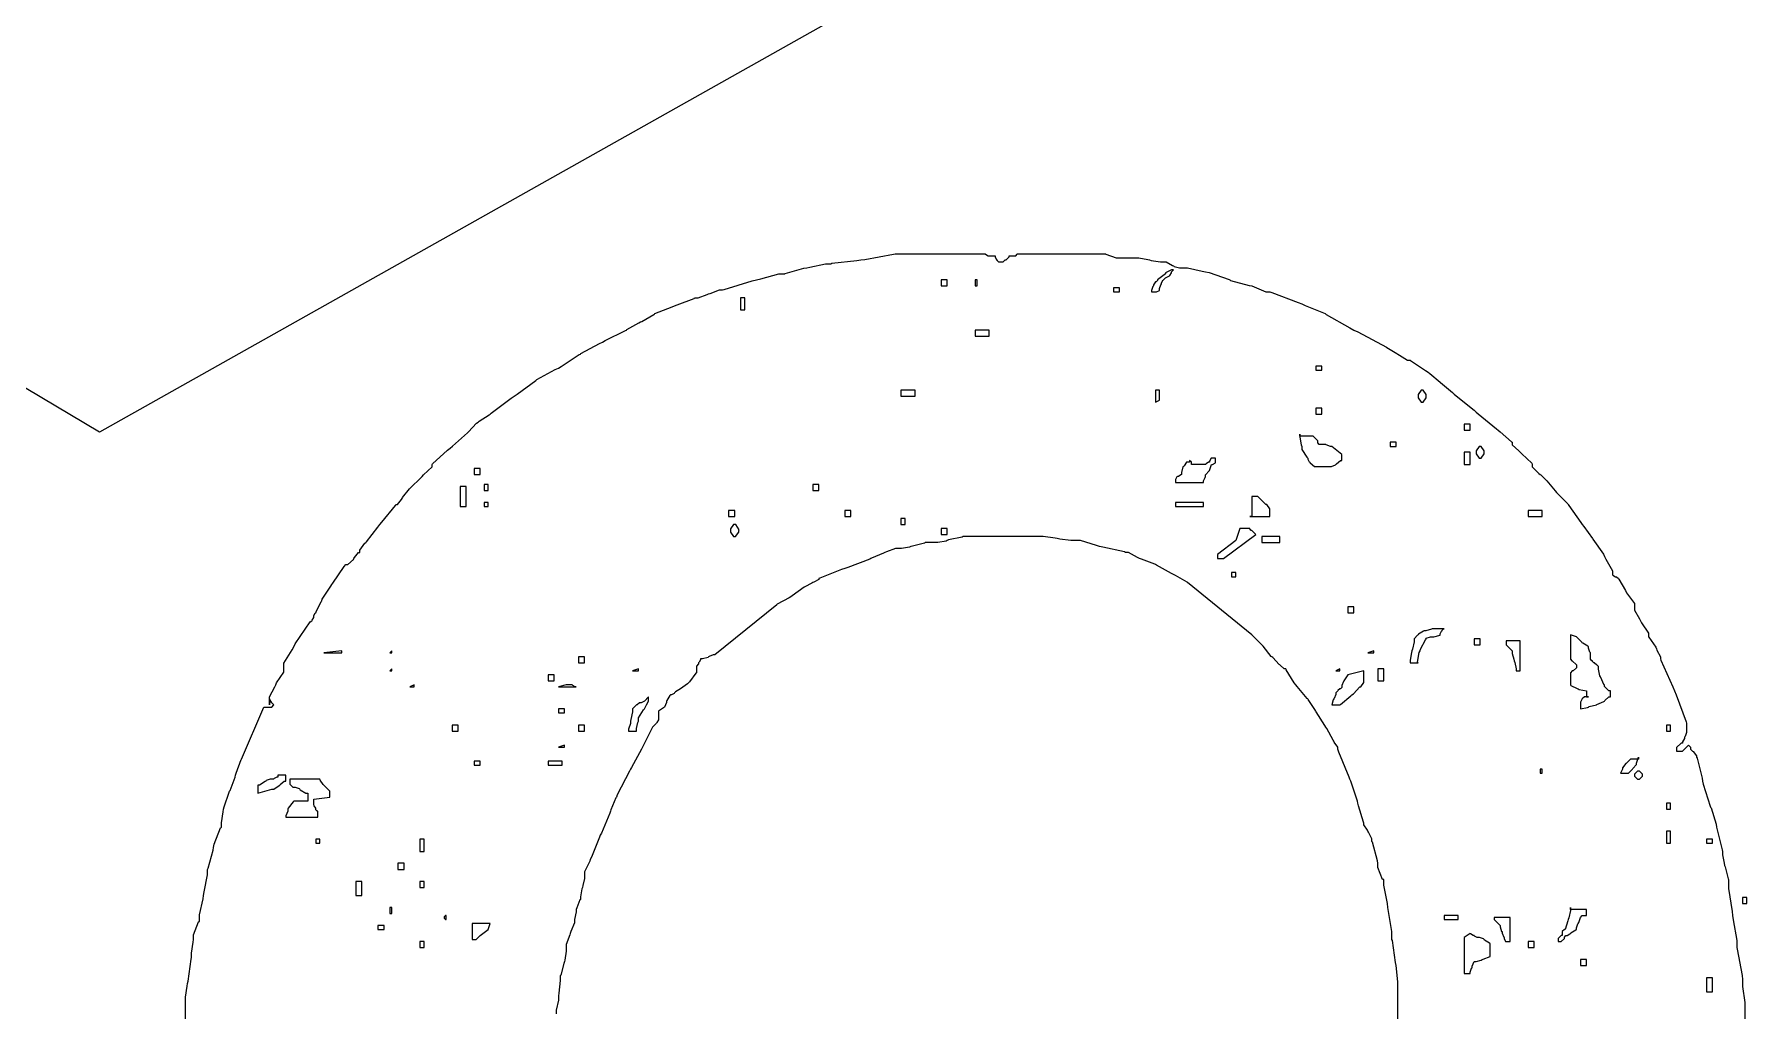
# Model space of a CAD drawing. Extents: x 114 to 248, y 19 to 327.
# Drawn here: x 182.44 to 212.59, y 121.27 to 138.45 of the extents above; entities that cross this region are included whole.
import ezdxf

# ---------------------------------------------------------------- set-up
doc = ezdxf.new("R2010")
doc.units = 0
doc.header["$MEASUREMENT"] = 0

msp = doc.modelspace()

# ---------------------------------------------------------------- linework, layer by layer
at = {"color": 40}
msp.add_lwpolyline([(196.71, 138.818), (183.585, 131.446), (170.674, 139.135), (170.851, 154.164), (183.974, 161.536), (196.886, 153.847), (196.71, 138.818)], close=True, dxfattribs=at)
at = {"color": 7}
for points in [[(185.102, 118.04), (185.102, 121.426), (185.102, 121.506), (185.128, 121.7), (185.138, 121.744), (185.146, 121.788), (185.199, 122.175), (185.208, 122.202), (185.208, 122.282), (185.234, 122.476), (185.244, 122.52), (185.244, 122.6), (185.331, 122.829), (185.349, 122.837), (185.349, 122.953), (185.411, 123.235), (185.421, 123.296), (185.429, 123.358), (185.491, 123.656), (185.491, 123.755), (185.499, 123.773), (185.587, 124.09), (185.597, 124.142), (185.605, 124.196), (185.72, 124.486), (185.738, 124.495), (185.738, 124.575), (185.764, 124.769), (185.773, 124.813), (185.782, 124.857), (185.868, 125.113), (185.878, 125.13), (185.886, 125.14), (185.975, 125.378), (185.984, 125.413), (185.993, 125.448), (186.081, 125.687), (186.09, 125.695), (186.479, 126.611), (186.619, 126.611), (186.655, 126.647), (186.619, 126.683), (186.583, 126.753), (186.583, 126.647), (186.583, 126.717), (186.583, 126.789), (186.672, 126.965), (186.69, 127), (186.706, 127.036), (186.832, 127.222), (186.832, 127.283), (186.832, 127.38), (186.98, 127.617), (187.008, 127.67), (187.034, 127.724), (187.297, 128.112), (187.325, 128.129), (187.333, 128.138), (187.361, 128.184), (187.361, 128.199), (187.361, 128.217), (187.386, 128.271), (187.395, 128.271), (187.404, 128.288), (187.492, 128.465), (187.501, 128.481), (187.51, 128.509), (187.66, 128.738), (187.678, 128.764), (187.694, 128.791), (187.897, 129.082), (187.924, 129.117), (187.959, 129.117), (188.057, 129.206), (188.067, 129.223), (188.075, 129.241), (188.146, 129.329), (188.171, 129.329), (188.171, 129.373), (188.259, 129.497), (188.277, 129.505), (188.286, 129.515), (188.488, 129.778), (188.524, 129.822), (188.558, 129.866), (188.797, 130.158), (188.806, 130.175), (188.832, 130.175), (188.903, 130.265), (188.913, 130.281), (188.921, 130.299), (189.043, 130.449), (189.053, 130.458), (189.061, 130.467), (189.247, 130.642), (189.265, 130.668), (189.291, 130.696), (189.442, 130.835), (189.442, 130.881), (189.45, 130.89), (189.714, 131.129), (189.758, 131.163), (189.803, 131.199), (190.067, 131.437), (190.077, 131.446), (190.085, 131.455), (190.226, 131.604), (190.253, 131.622), (190.27, 131.64), (190.446, 131.754), (190.464, 131.763), (190.482, 131.78), (190.835, 132.045), (190.889, 132.079), (190.941, 132.115), (191.266, 132.354), (191.276, 132.362), (191.284, 132.372), (191.611, 132.548), (191.665, 132.574), (191.717, 132.602), (192.034, 132.813), (192.052, 132.821), (192.06, 132.83), (192.387, 133.007), (192.44, 133.033), (192.492, 133.059), (192.845, 133.236), (192.863, 133.244), (192.872, 133.254), (193.084, 133.368), (193.11, 133.386), (193.136, 133.396), (193.348, 133.518), (193.358, 133.526), (193.366, 133.536), (193.667, 133.651), (193.711, 133.667), (193.755, 133.685), (194.054, 133.801), (194.064, 133.809), (194.124, 133.809), (194.283, 133.871), (194.31, 133.879), (194.336, 133.889), (194.502, 133.949), (194.557, 133.949), (194.583, 133.959), (195.077, 134.109), (195.156, 134.126), (195.227, 134.144), (195.545, 134.232), (195.651, 134.232), (195.659, 134.241), (195.985, 134.33), (196.038, 134.338), (196.091, 134.348), (196.368, 134.408), (196.461, 134.408), (196.479, 134.418), (196.92, 134.47), (196.99, 134.479), (197.061, 134.488), (197.564, 134.577), (197.592, 134.585), (197.706, 134.585), (197.962, 134.585), (198.049, 134.585), (198.163, 134.585), (198.421, 134.585), (198.508, 134.585), (198.65, 134.585), (198.676, 134.585), (198.734, 134.585), (198.754, 134.585), (198.754, 134.585), (198.808, 134.585), (198.826, 134.585), (198.852, 134.585), (198.91, 134.585), (198.931, 134.585), (198.965, 134.585), (199.045, 134.585), (199.073, 134.585), (199.179, 134.585), (199.187, 134.577), (199.233, 134.549), (199.249, 134.549), (199.355, 134.549), (199.355, 134.533), (199.38, 134.479), (199.39, 134.479), (199.39, 134.47), (199.416, 134.444), (199.426, 134.444), (199.496, 134.444), (199.532, 134.479), (199.548, 134.479), (199.602, 134.533), (199.602, 134.549), (199.708, 134.549), (199.716, 134.549), (199.742, 134.577), (199.742, 134.585), (199.777, 134.585), (199.857, 134.585), (199.885, 134.585), (199.911, 134.585), (199.969, 134.585), (199.989, 134.585), (200.015, 134.585), (200.075, 134.585), (200.095, 134.585), (200.13, 134.585), (200.21, 134.585), (200.237, 134.585), (200.342, 134.585), (200.456, 134.585), (200.714, 134.585), (200.801, 134.585), (200.924, 134.585), (201.202, 134.585), (201.296, 134.585), (201.304, 134.577), (201.482, 134.515), (201.542, 134.515), (201.613, 134.515), (201.771, 134.515), (201.825, 134.515), (201.885, 134.515), (202.044, 134.488), (202.071, 134.479), (202.098, 134.47), (202.263, 134.444), (202.318, 134.444), (202.362, 134.444), (202.476, 134.382), (202.494, 134.372), (202.503, 134.364), (202.602, 134.338), (202.635, 134.338), (202.741, 134.338), (202.998, 134.277), (203.06, 134.268), (203.12, 134.259), (203.473, 134.136), (203.483, 134.126), (203.499, 134.118), (203.825, 134.029), (203.87, 134.02), (203.914, 134.003), (204.119, 133.915), (204.188, 133.915), (204.222, 133.907), (204.69, 133.73), (204.752, 133.703), (204.814, 133.677), (205.166, 133.536), (205.176, 133.526), (205.184, 133.518), (205.598, 133.28), (205.669, 133.244), (205.74, 133.21), (206.241, 132.945), (206.269, 132.927), (206.277, 132.919), (206.427, 132.83), (206.445, 132.821), (206.471, 132.804), (206.611, 132.715), (206.658, 132.715), (206.666, 132.707), (206.93, 132.53), (206.974, 132.504), (207.009, 132.478), (207.187, 132.328), (207.187, 132.328), (207.195, 132.319), (207.406, 132.143), (207.433, 132.115), (207.468, 132.089), (207.786, 131.834), (207.822, 131.798), (207.856, 131.772), (208.182, 131.507), (208.209, 131.48), (208.244, 131.454), (208.446, 131.279), (208.456, 131.269), (208.456, 131.225), (208.57, 131.119), (208.598, 131.093), (208.624, 131.066), (208.799, 130.899), (208.808, 130.881), (208.808, 130.836), (208.923, 130.722), (208.951, 130.704), (208.959, 130.696), (209.047, 130.608), (209.057, 130.598), (209.065, 130.59), (209.215, 130.413), (209.233, 130.387), (209.259, 130.361), (209.434, 130.185), (209.444, 130.175), (209.452, 130.158), (209.664, 129.858), (209.69, 129.822), (209.717, 129.788), (209.867, 129.576), (209.867, 129.576), (209.875, 129.567), (210.061, 129.301), (210.079, 129.257), (210.105, 129.213), (210.22, 129.009), (210.22, 128.94), (210.228, 128.932), (210.275, 128.904), (210.292, 128.904), (210.326, 128.87), (210.334, 128.862), (210.45, 128.659), (210.468, 128.623), (210.484, 128.597), (210.608, 128.432), (210.608, 128.375), (210.608, 128.315), (210.697, 128.165), (210.715, 128.129), (210.731, 128.094), (210.855, 127.908), (210.855, 127.846), (210.863, 127.838), (210.987, 127.663), (210.997, 127.635), (211.005, 127.609), (211.067, 127.497), (211.067, 127.459), (211.075, 127.433), (211.286, 126.965), (211.314, 126.894), (211.34, 126.824), (211.516, 126.348), (211.526, 126.33), (211.526, 126.188), (211.526, 126.162), (211.498, 126.092), (211.49, 126.082), (211.49, 126.056), (211.454, 125.998), (211.454, 125.978), (211.428, 125.978), (211.35, 125.899), (211.35, 125.871), (211.35, 125.835), (211.454, 125.835), (211.56, 125.942), (211.596, 125.906), (211.596, 125.871), (211.631, 125.835), (211.639, 125.827), (211.703, 125.754), (211.703, 125.729), (211.711, 125.713), (211.798, 125.36), (211.807, 125.306), (211.816, 125.254), (211.939, 124.865), (211.949, 124.847), (211.957, 124.839), (212.046, 124.549), (212.055, 124.495), (212.064, 124.45), (212.15, 124.099), (212.16, 124.072), (212.16, 124.011), (212.186, 123.861), (212.196, 123.825), (212.204, 123.799), (212.257, 123.588), (212.266, 123.578), (212.266, 123.42), (212.327, 123.015), (212.336, 122.943), (212.345, 122.864), (212.408, 122.501), (212.408, 122.378), (212.416, 122.352), (212.503, 121.886), (212.513, 121.815), (212.513, 121.692), (212.549, 121.413), (212.549, 121.32), (212.549, 118.427)], [(206.445, 118.886), (206.445, 121.672), (206.445, 121.77), (206.419, 122.009), (206.411, 122.061), (206.401, 122.115), (206.347, 122.503), (206.339, 122.52), (206.339, 122.662), (206.277, 123.013), (206.269, 123.083), (206.259, 123.155), (206.199, 123.474), (206.199, 123.578), (206.171, 123.578), (206.092, 123.79), (206.092, 123.861), (206.083, 123.905), (205.995, 124.231), (205.986, 124.248), (205.986, 124.292), (205.925, 124.408), (205.916, 124.424), (205.907, 124.442), (205.846, 124.536), (205.846, 124.567), (205.836, 124.584), (205.748, 124.875), (205.74, 124.919), (205.73, 124.955), (205.616, 125.308), (205.599, 125.342), (205.589, 125.378), (205.403, 125.819), (205.387, 125.871), (205.387, 125.907), (205.325, 125.995), (205.317, 126.012), (205.307, 126.03), (205.192, 126.232), (205.176, 126.258), (205.158, 126.286), (205.008, 126.524), (205, 126.541), (204.982, 126.569), (204.866, 126.745), (204.858, 126.753), (204.848, 126.763), (204.673, 126.974), (204.647, 127), (204.619, 127.036), (204.479, 127.266), (204.471, 127.283), (204.443, 127.283), (204.373, 127.345), (204.365, 127.353), (204.355, 127.362), (204.24, 127.485), (204.222, 127.493), (204.213, 127.503), (204.072, 127.679), (204.046, 127.706), (204.02, 127.733), (203.878, 127.874), (203.87, 127.882), (202.741, 128.8), (202.732, 128.809), (202.529, 128.924), (202.494, 128.94), (202.458, 128.958), (202.194, 129.109), (202.178, 129.117), (202.168, 129.126), (201.929, 129.214), (201.895, 129.223), (201.859, 129.241), (201.701, 129.329), (201.648, 129.329), (201.631, 129.339), (201.25, 129.425), (201.19, 129.433), (201.136, 129.451), (200.859, 129.54), (200.767, 129.54), (200.686, 129.54), (200.492, 129.567), (200.448, 129.576), (200.412, 129.585), (200.201, 129.61), (200.201, 129.61), (198.79, 129.61), (198.772, 129.602), (198.534, 129.55), (198.508, 129.54), (198.49, 129.532), (198.345, 129.505), (198.297, 129.505), (198.253, 129.505), (198.154, 129.505), (198.121, 129.505), (198.111, 129.497), (197.899, 129.443), (197.872, 129.433), (197.846, 129.425), (197.707, 129.399), (197.662, 129.399), (197.6, 129.399), (197.441, 129.339), (197.415, 129.329), (197.387, 129.321), (197.175, 129.232), (197.167, 129.223), (197.149, 129.214), (196.762, 129.064), (196.71, 129.046), (196.648, 129.03), (196.267, 128.88), (196.251, 128.87), (196.251, 128.853), (196.161, 128.809), (196.144, 128.8), (196.126, 128.791), (196.004, 128.728), (196.004, 128.728), (195.994, 128.72), (195.782, 128.57), (195.756, 128.552), (195.73, 128.535), (195.518, 128.421), (195.509, 128.411), (194.417, 127.529), (194.389, 127.529), (194.318, 127.503), (194.31, 127.493), (194.3, 127.485), (194.201, 127.459), (194.168, 127.459), (194.168, 127.442), (194.142, 127.398), (194.134, 127.389), (194.134, 127.371), (194.098, 127.331), (194.098, 127.317), (194.098, 127.212), (194.088, 127.204), (193.974, 127.054), (193.958, 127.036), (193.94, 127.018), (193.815, 126.93), (193.815, 126.93), (193.815, 126.93), (193.727, 126.877), (193.711, 126.86), (193.701, 126.851), (193.654, 126.824), (193.639, 126.824), (193.629, 126.815), (193.577, 126.727), (193.569, 126.717), (193.569, 126.691), (193.535, 126.611), (193.535, 126.611), (193.428, 126.541), (193.428, 126.401), (193.428, 126.384), (193.401, 126.34), (193.392, 126.33), (193.322, 126.258), (193.313, 126.232), (193.162, 125.942), (193.146, 125.906), (193.128, 125.871), (192.951, 125.546), (192.933, 125.519), (192.916, 125.484), (192.703, 125.068), (192.687, 125.024), (192.677, 125.016), (192.589, 124.805), (192.581, 124.777), (192.571, 124.743), (192.422, 124.39), (192.404, 124.354), (192.387, 124.32), (192.246, 123.967), (192.228, 123.931), (192.218, 123.897), (192.123, 123.711), (192.123, 123.649), (192.123, 123.596), (192.096, 123.472), (192.088, 123.436), (192.078, 123.41), (192.052, 123.273), (192.052, 123.226), (192.042, 123.217), (191.99, 123.077), (191.981, 123.049), (191.981, 123.005), (191.947, 122.873), (191.947, 122.873), (191.947, 122.812), (191.884, 122.662), (191.875, 122.626), (191.866, 122.6), (191.805, 122.435), (191.805, 122.378), (191.805, 122.318), (191.779, 122.159), (191.771, 122.131), (191.761, 122.097), (191.707, 121.894), (191.699, 121.885), (191.699, 121.797), (191.673, 121.576), (191.665, 121.532), (191.665, 121.453), (191.629, 121.275), (191.629, 121.215)]]:
    msp.add_lwpolyline(points, dxfattribs=at)
for points in [[(202.494, 134.302), (202.458, 134.302), (202.354, 134.25), (202.354, 134.232), (202.212, 134.126), (202.212, 134.118), (202.186, 134.092), (202.178, 134.092), (202.178, 134.092), (202.142, 134.038), (202.142, 134.02), (202.132, 134.011), (202.106, 133.94), (202.106, 133.915), (202.178, 133.915), (202.194, 133.915), (202.248, 133.941), (202.248, 133.949), (202.248, 133.977), (202.273, 134.039), (202.282, 134.056), (202.282, 134.074), (202.309, 134.126), (202.318, 134.126), (202.354, 134.162), (202.424, 134.196), (202.432, 134.206), (202.458, 134.253), (202.458, 134.268), (202.494, 134.302)], [(198.402, 134.02), (198.508, 134.02), (198.508, 134.126), (198.402, 134.126), (198.402, 134.02)], [(199.003, 134.02), (199.037, 134.02), (199.037, 134.126), (199.003, 134.126), (199.003, 134.02)], [(201.436, 133.915), (201.542, 133.915), (201.542, 133.985), (201.436, 133.985), (201.436, 133.915)], [(194.874, 133.597), (194.946, 133.597), (194.946, 133.809), (194.874, 133.809), (194.874, 133.597)], [(199.003, 133.138), (199.249, 133.138), (199.249, 133.244), (199.003, 133.244), (199.003, 133.138)], [(205, 132.538), (205.104, 132.538), (205.104, 132.608), (205, 132.608), (205, 132.538)], [(197.696, 132.079), (197.944, 132.079), (197.944, 132.185), (197.696, 132.185), (197.696, 132.079)], [(202.178, 131.975), (202.248, 132.009), (202.248, 132.185), (202.178, 132.185), (202.178, 131.975)], [(206.868, 132.185), (206.851, 132.185), (206.798, 132.107), (206.798, 132.079), (206.798, 132.053), (206.851, 131.975), (206.868, 131.975), (206.886, 131.975), (206.94, 132.053), (206.94, 132.079), (206.94, 132.107), (206.886, 132.185), (206.868, 132.185)], [(205, 131.763), (205.104, 131.763), (205.104, 131.869), (205, 131.869), (205, 131.763)], [(207.61, 131.48), (207.716, 131.48), (207.716, 131.586), (207.61, 131.586), (207.61, 131.48)], [(204.717, 131.41), (204.717, 131.358), (204.742, 131.225), (204.752, 131.197), (204.752, 131.145), (204.84, 131.005), (204.858, 130.987), (204.858, 130.97), (204.884, 130.926), (204.894, 130.917), (204.902, 130.908), (204.975, 130.845), (205, 130.845), (205.246, 130.845), (205.273, 130.845), (205.343, 130.872), (205.353, 130.881), (205.361, 130.89), (205.432, 130.951), (205.457, 130.951), (205.457, 131.057), (205.281, 131.197), (205.255, 131.197), (205.184, 131.225), (205.176, 131.233), (205.07, 131.233), (205.06, 131.233), (205.034, 131.261), (205.034, 131.269), (205.034, 131.295), (204.954, 131.374), (204.928, 131.374), (204.717, 131.374), (204.717, 131.41)], [(206.305, 131.197), (206.411, 131.197), (206.411, 131.269), (206.305, 131.269), (206.305, 131.197)], [(207.892, 131.197), (207.874, 131.197), (207.822, 131.119), (207.822, 131.093), (207.822, 131.066), (207.874, 130.987), (207.892, 130.987), (207.909, 130.987), (207.963, 131.066), (207.963, 131.093), (207.963, 131.119), (207.909, 131.197), (207.892, 131.197)], [(202.741, 130.917), (202.723, 130.917), (202.679, 130.854), (202.671, 130.845), (202.661, 130.836), (202.635, 130.737), (202.635, 130.704), (202.625, 130.696), (202.58, 130.668), (202.565, 130.668), (202.555, 130.66), (202.53, 130.615), (202.53, 130.598), (202.53, 130.564), (203.024, 130.564), (203.024, 130.59), (203.05, 130.652), (203.06, 130.668), (203.06, 130.696), (203.12, 130.766), (203.13, 130.774), (203.164, 130.881), (203.182, 130.881), (203.236, 130.908), (203.236, 130.917), (203.236, 130.987), (203.164, 130.987), (203.154, 130.987), (203.13, 130.934), (203.13, 130.917), (203.112, 130.917), (203.068, 130.89), (203.06, 130.881), (202.883, 130.881), (202.883, 130.881), (202.847, 130.881), (202.847, 130.881), (202.847, 130.881), (202.82, 130.881), (202.811, 130.881), (202.811, 130.917), (202.777, 130.951), (202.777, 130.917), (202.741, 130.917)], [(207.61, 130.881), (207.716, 130.881), (207.716, 131.093), (207.61, 131.093), (207.61, 130.881)], [(190.183, 130.704), (190.288, 130.704), (190.288, 130.81), (190.183, 130.81), (190.183, 130.704)], [(189.935, 130.139), (190.041, 130.139), (190.041, 130.492), (189.935, 130.492), (189.935, 130.139)], [(190.36, 130.422), (190.43, 130.422), (190.43, 130.528), (190.36, 130.528), (190.36, 130.422)], [(196.144, 130.422), (196.251, 130.422), (196.251, 130.528), (196.144, 130.528), (196.144, 130.422)], [(203.835, 129.963), (204.188, 129.963), (204.188, 129.99), (204.188, 130.05), (204.188, 130.069), (204.188, 130.096), (204.134, 130.175), (204.118, 130.175), (203.976, 130.315), (203.87, 130.315), (203.87, 129.963), (203.835, 129.963)], [(190.36, 130.139), (190.43, 130.139), (190.43, 130.211), (190.36, 130.211), (190.36, 130.139)], [(194.663, 129.963), (194.769, 129.963), (194.769, 130.069), (194.663, 130.069), (194.663, 129.963)], [(196.71, 129.963), (196.814, 129.963), (196.814, 130.069), (196.71, 130.069), (196.71, 129.963)], [(202.53, 130.139), (203.024, 130.139), (203.024, 130.211), (202.53, 130.211), (202.53, 130.139)], [(208.738, 129.963), (208.985, 129.963), (208.985, 130.069), (208.738, 130.069), (208.738, 129.963)], [(194.769, 129.822), (194.751, 129.822), (194.697, 129.744), (194.697, 129.716), (194.697, 129.69), (194.751, 129.61), (194.769, 129.61), (194.786, 129.61), (194.84, 129.69), (194.84, 129.716), (194.846, 129.731), (194.788, 129.822), (194.769, 129.822)], [(197.696, 129.822), (197.768, 129.822), (197.768, 129.928), (197.696, 129.928), (197.696, 129.822)], [(198.402, 129.646), (198.508, 129.646), (198.508, 129.752), (198.402, 129.752), (198.402, 129.646)], [(203.659, 129.752), (203.589, 129.54), (203.27, 129.293), (203.27, 129.223), (203.376, 129.223), (203.942, 129.646), (203.87, 129.716), (203.86, 129.716), (203.835, 129.744), (203.835, 129.752), (203.659, 129.752)], [(204.046, 129.505), (204.365, 129.505), (204.365, 129.61), (204.046, 129.61), (204.046, 129.505)], [(203.517, 128.904), (203.589, 128.904), (203.589, 128.976), (203.517, 128.976), (203.517, 128.904)], [(205.563, 128.271), (205.669, 128.271), (205.669, 128.375), (205.563, 128.375), (205.563, 128.271)], [(207.221, 127.988), (207.203, 127.988), (207.163, 127.988), (207.151, 127.988), (207.123, 127.988), (207.064, 127.988), (207.045, 127.988), (207.035, 127.98), (206.936, 127.952), (206.904, 127.952), (206.895, 127.944), (206.806, 127.891), (206.798, 127.882), (206.788, 127.874), (206.728, 127.812), (206.728, 127.812), (206.728, 127.759), (206.7, 127.627), (206.692, 127.599), (206.682, 127.573), (206.658, 127.435), (206.658, 127.389), (206.798, 127.389), (206.788, 127.398), (206.816, 127.573), (206.834, 127.599), (206.842, 127.627), (206.93, 127.795), (206.94, 127.812), (206.94, 127.821), (207.018, 127.846), (207.045, 127.846), (207.079, 127.846), (207.187, 127.874), (207.187, 127.882), (207.187, 127.9), (207.211, 127.944), (207.221, 127.952), (207.221, 127.962), (207.247, 127.988), (207.257, 127.988), (207.251, 127.984), (207.221, 127.988), (207.221, 127.988)], [(209.797, 126.788), (209.797, 126.788), (209.762, 126.788), (209.762, 126.788), (209.762, 126.788), (209.735, 126.788), (209.726, 126.788), (209.69, 126.753), (209.681, 126.745), (209.656, 126.699), (209.656, 126.683), (209.656, 126.577), (209.656, 126.577), (209.779, 126.603), (209.797, 126.611), (209.813, 126.621), (209.939, 126.647), (209.939, 126.647), (209.947, 126.657), (210.07, 126.709), (210.079, 126.717), (210.087, 126.727), (210.16, 126.788), (210.185, 126.788), (210.185, 126.894), (210.158, 126.894), (210.079, 126.974), (210.079, 127), (210.07, 127.01), (210.017, 127.132), (210.009, 127.14), (209.999, 127.158), (209.973, 127.278), (209.973, 127.317), (209.973, 127.327), (209.947, 127.353), (209.939, 127.353), (209.939, 127.353), (209.903, 127.38), (209.903, 127.389), (209.893, 127.389), (209.867, 127.415), (209.867, 127.423), (209.857, 127.423), (209.833, 127.451), (209.833, 127.459), (209.833, 127.565), (209.823, 127.575), (209.797, 127.646), (209.797, 127.67), (209.787, 127.679), (209.699, 127.733), (209.69, 127.742), (209.681, 127.751), (209.594, 127.838), (209.586, 127.846), (209.48, 127.882), (209.48, 127.459), (209.48, 127.451), (209.504, 127.423), (209.514, 127.423), (209.586, 127.353), (209.586, 127.317), (209.586, 127.301), (209.532, 127.247), (209.514, 127.247), (209.48, 127.212), (209.48, 127), (209.488, 126.992), (209.602, 126.939), (209.62, 126.93), (209.637, 126.921), (209.762, 126.894), (209.762, 126.894), (209.762, 126.788), (209.797, 126.788)], [(187.537, 127.565), (187.854, 127.565), (187.854, 127.599), (187.537, 127.565)], [(188.7, 127.565), (188.736, 127.565), (188.736, 127.599), (188.7, 127.565)], [(205.916, 127.565), (206.022, 127.565), (206.022, 127.599), (205.916, 127.565)], [(207.786, 127.706), (207.892, 127.706), (207.892, 127.812), (207.786, 127.812), (207.786, 127.706)], [(208.351, 127.706), (208.385, 127.67), (208.456, 127.599), (208.456, 127.555), (208.482, 127.451), (208.492, 127.423), (208.5, 127.397), (208.528, 127.285), (208.528, 127.247), (208.598, 127.247), (208.598, 127.776), (208.351, 127.776), (208.351, 127.706)], [(188.7, 127.247), (188.736, 127.247), (188.736, 127.283), (188.7, 127.247)], [(192.017, 127.389), (192.123, 127.389), (192.123, 127.493), (192.017, 127.493), (192.017, 127.389)], [(192.969, 127.247), (193.076, 127.247), (193.076, 127.283), (192.969, 127.247)], [(205.563, 127.176), (205.493, 127.07), (205.484, 127.062), (205.457, 126.989), (205.457, 126.964), (205.457, 126.956), (205.431, 126.93), (205.423, 126.93), (205.423, 126.93), (205.387, 126.904), (205.387, 126.894), (205.353, 126.86), (205.353, 126.833), (205.325, 126.763), (205.317, 126.753), (205.307, 126.737), (205.281, 126.647), (205.281, 126.647), (205.423, 126.647), (205.431, 126.657), (205.616, 126.807), (205.633, 126.824), (205.66, 126.842), (205.776, 126.964), (205.776, 126.964), (205.792, 126.964), (205.846, 127.044), (205.846, 127.07), (205.846, 127.114), (205.846, 127.213), (205.846, 127.247), (205.563, 127.176)], [(205.353, 127.247), (205.423, 127.247), (205.423, 127.283), (205.353, 127.247)], [(206.092, 127.07), (206.199, 127.07), (206.199, 127.283), (206.092, 127.283), (206.092, 127.07)], [(189.053, 126.964), (189.125, 126.964), (189.125, 127), (189.053, 126.964)], [(191.488, 127.07), (191.594, 127.07), (191.594, 127.176), (191.488, 127.176), (191.488, 127.07)], [(191.665, 126.964), (191.981, 126.964), (191.963, 126.964), (191.919, 126.992), (191.911, 127), (191.805, 127), (191.665, 126.964)], [(193.182, 126.717), (193.172, 126.709), (193.125, 126.683), (193.11, 126.683), (193.092, 126.683), (193.052, 126.647), (193.04, 126.647), (192.969, 126.577), (192.969, 126.524), (192.942, 126.392), (192.933, 126.365), (192.933, 126.321), (192.899, 126.221), (192.899, 126.188), (193.04, 126.188), (193.04, 126.232), (193.066, 126.339), (193.076, 126.365), (193.076, 126.419), (193.164, 126.56), (193.182, 126.577), (193.216, 126.647), (193.252, 126.717), (193.252, 126.788), (193.182, 126.717)], [(191.665, 126.507), (191.771, 126.507), (191.771, 126.577), (191.665, 126.577), (191.665, 126.507)], [(189.794, 126.188), (189.901, 126.188), (189.901, 126.294), (189.794, 126.294), (189.794, 126.188)], [(192.017, 126.188), (192.123, 126.188), (192.123, 126.294), (192.017, 126.294), (192.017, 126.188)], [(211.173, 126.188), (211.244, 126.188), (211.244, 126.294), (211.173, 126.294), (211.173, 126.188)], [(191.665, 125.906), (191.771, 125.906), (191.771, 125.942), (191.665, 125.906)], [(210.679, 125.695), (210.661, 125.695), (210.621, 125.695), (210.608, 125.695), (210.608, 125.695), (210.555, 125.695), (210.538, 125.695), (210.468, 125.625), (210.458, 125.616), (210.396, 125.543), (210.396, 125.519), (210.362, 125.448), (210.502, 125.448), (210.572, 125.519), (210.581, 125.528), (210.644, 125.601), (210.644, 125.625), (210.679, 125.729), (210.679, 125.695)], [(186.726, 125.377), (186.708, 125.377), (186.664, 125.352), (186.655, 125.342), (186.619, 125.342), (186.592, 125.342), (186.522, 125.316), (186.513, 125.306), (186.504, 125.298), (186.405, 125.236), (186.373, 125.236), (186.373, 125.096), (186.619, 125.166), (186.654, 125.166), (186.75, 125.228), (186.76, 125.236), (186.768, 125.246), (186.841, 125.306), (186.866, 125.306), (186.866, 125.413), (186.726, 125.413), (186.726, 125.377)], [(190.183, 125.589), (190.288, 125.589), (190.288, 125.659), (190.183, 125.659), (190.183, 125.589)], [(191.488, 125.589), (191.735, 125.589), (191.735, 125.659), (191.488, 125.659), (191.488, 125.589)], [(208.951, 125.448), (208.985, 125.448), (208.985, 125.519), (208.951, 125.519), (208.951, 125.448)], [(210.679, 125.483), (210.661, 125.483), (210.608, 125.43), (210.608, 125.413), (210.608, 125.396), (210.661, 125.342), (210.679, 125.342), (210.695, 125.342), (210.749, 125.396), (210.749, 125.413), (210.749, 125.43), (210.695, 125.483), (210.679, 125.483)], [(187.255, 124.954), (187.237, 124.954), (187.197, 124.954), (187.185, 124.954), (187.167, 124.954), (187.125, 124.954), (187.113, 124.954), (187.008, 124.954), (186.998, 124.945), (186.91, 124.831), (186.902, 124.813), (186.902, 124.779), (186.866, 124.699), (186.866, 124.671), (187.431, 124.671), (187.431, 124.777), (187.421, 124.777), (187.395, 124.805), (187.395, 124.813), (187.395, 124.831), (187.369, 124.875), (187.361, 124.883), (187.361, 124.99), (187.642, 125.024), (187.642, 125.13), (187.537, 125.236), (187.527, 125.246), (187.474, 125.326), (187.465, 125.342), (187.404, 125.342), (187.264, 125.342), (187.219, 125.342), (187.147, 125.342), (186.989, 125.342), (186.936, 125.342), (186.936, 125.272), (186.936, 125.254), (186.99, 125.2), (187.008, 125.2), (187.034, 125.2), (187.103, 125.175), (187.113, 125.166), (187.121, 125.157), (187.22, 125.096), (187.255, 125.096), (187.255, 124.954)], [(211.173, 124.813), (211.244, 124.813), (211.244, 124.919), (211.173, 124.919), (211.173, 124.813)], [(187.395, 124.214), (187.465, 124.214), (187.465, 124.284), (187.395, 124.284), (187.395, 124.214)], [(189.229, 124.072), (189.301, 124.072), (189.301, 124.284), (189.229, 124.284), (189.229, 124.072)], [(211.173, 124.214), (211.244, 124.214), (211.244, 124.424), (211.173, 124.424), (211.173, 124.214)], [(211.879, 124.214), (211.983, 124.214), (211.983, 124.284), (211.879, 124.284), (211.879, 124.214)], [(188.842, 123.755), (188.948, 123.755), (188.948, 123.861), (188.842, 123.861), (188.842, 123.755)], [(188.101, 123.296), (188.207, 123.296), (188.207, 123.542), (188.101, 123.542), (188.101, 123.296)], [(189.229, 123.436), (189.301, 123.436), (189.301, 123.542), (189.229, 123.542), (189.229, 123.436)], [(188.7, 122.979), (188.736, 122.979), (188.736, 123.083), (188.7, 123.083), (188.7, 122.979)], [(209.48, 123.083), (209.48, 123.031), (209.452, 122.9), (209.444, 122.873), (209.434, 122.847), (209.389, 122.696), (209.374, 122.696), (209.338, 122.66), (209.338, 122.59), (209.32, 122.59), (209.267, 122.538), (209.267, 122.52), (209.267, 122.484), (209.303, 122.484), (209.32, 122.484), (209.374, 122.538), (209.374, 122.554), (209.374, 122.564), (209.4, 122.59), (209.41, 122.59), (209.426, 122.59), (209.47, 122.618), (209.48, 122.626), (209.488, 122.636), (209.576, 122.688), (209.586, 122.696), (209.586, 122.724), (209.611, 122.794), (209.62, 122.803), (209.629, 122.82), (209.656, 122.907), (209.656, 122.907), (209.69, 122.943), (209.69, 122.943), (209.726, 122.943), (209.726, 122.943), (209.726, 122.943), (209.752, 122.943), (209.762, 122.943), (209.762, 123.049), (209.48, 123.049), (209.48, 123.083)], [(212.513, 123.155), (212.585, 123.155), (212.585, 123.26), (212.513, 123.26), (212.513, 123.155)], [(188.49, 122.696), (188.596, 122.696), (188.596, 122.767), (188.49, 122.767), (188.49, 122.696)], [(189.688, 122.943), (189.679, 122.943), (189.654, 122.917), (189.654, 122.907), (189.654, 122.899), (189.679, 122.873), (189.688, 122.873), (189.688, 122.873), (189.692, 122.942), (189.688, 122.943)], [(190.183, 122.52), (190.217, 122.52), (190.288, 122.59), (190.43, 122.696), (190.464, 122.803), (190.147, 122.803), (190.147, 122.52), (190.183, 122.52)], [(207.257, 122.873), (207.504, 122.873), (207.504, 122.943), (207.257, 122.943), (207.257, 122.873)], [(208.139, 122.873), (208.245, 122.767), (208.245, 122.741), (208.27, 122.66), (208.279, 122.66), (208.279, 122.634), (208.306, 122.564), (208.315, 122.554), (208.315, 122.538), (208.341, 122.484), (208.351, 122.484), (208.421, 122.484), (208.421, 122.907), (208.139, 122.907), (208.139, 122.873)], [(189.229, 122.378), (189.301, 122.378), (189.301, 122.484), (189.229, 122.484), (189.229, 122.378)], [(207.61, 121.921), (207.716, 121.921), (207.716, 121.947), (207.741, 122.017), (207.75, 122.025), (207.75, 122.053), (207.786, 122.131), (207.786, 122.131), (207.821, 122.131), (207.909, 122.159), (207.927, 122.167), (207.945, 122.177), (208.069, 122.222), (208.069, 122.238), (208.069, 122.45), (208.059, 122.459), (207.971, 122.512), (207.963, 122.52), (207.953, 122.53), (207.88, 122.554), (207.856, 122.554), (207.838, 122.554), (207.794, 122.582), (207.786, 122.59), (207.768, 122.59), (207.724, 122.618), (207.716, 122.626), (207.61, 122.554), (207.61, 121.921)], [(208.738, 122.378), (208.844, 122.378), (208.844, 122.484), (208.738, 122.484), (208.738, 122.378)], [(209.656, 122.061), (209.762, 122.061), (209.762, 122.167), (209.656, 122.167), (209.656, 122.061)], [(211.879, 121.602), (211.983, 121.602), (211.983, 121.849), (211.879, 121.849), (211.879, 121.602)]]:
    msp.add_lwpolyline(points, close=True, dxfattribs=at)

doc.saveas('drawing.dxf')
